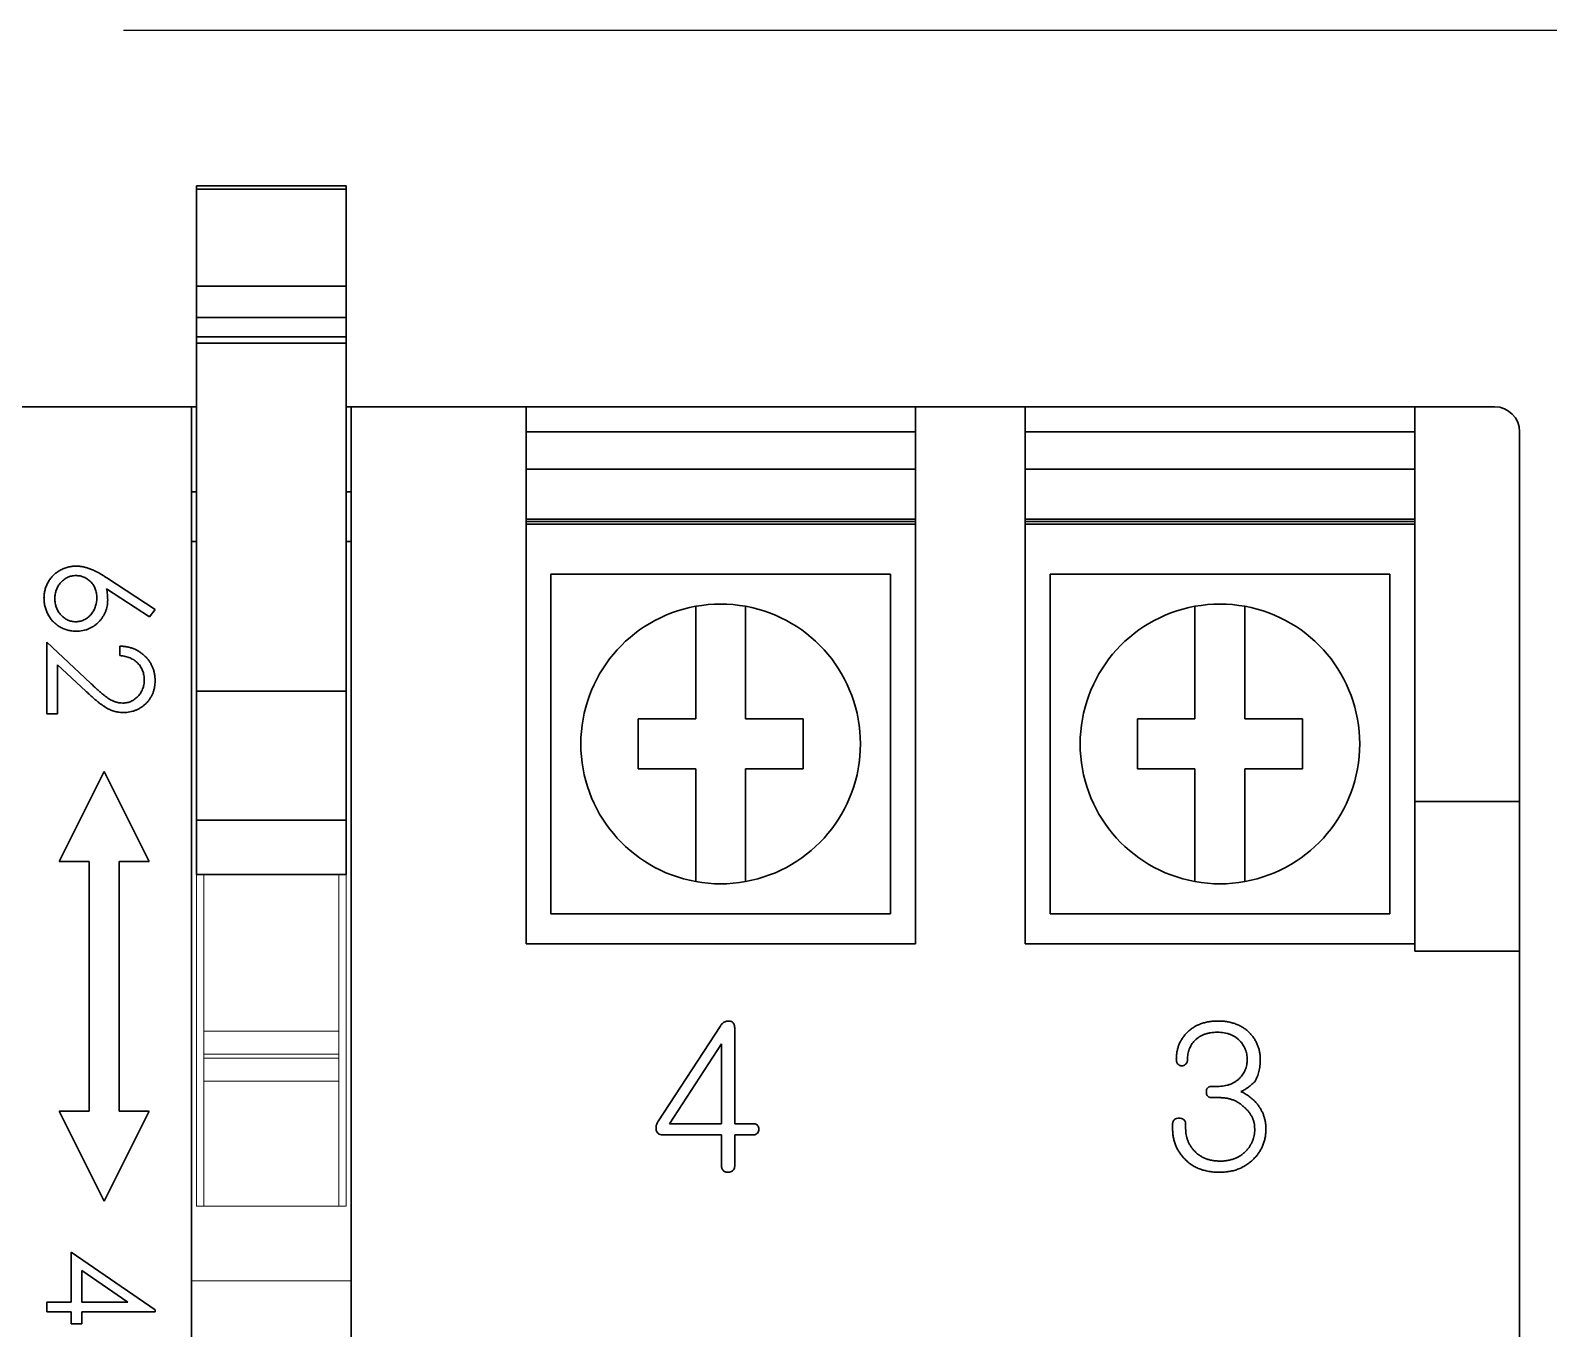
# Model space of a CAD drawing. Header units: millimetres. Extents: x 2473 to 2777, y 1336 to 1553.
# Drawn here: x 2493.87 to 2502.99, y 1517.53 to 1525.33 of the extents above; entities that cross this region are included whole.
import ezdxf

# ---------------------------------------------------------------- set-up
doc = ezdxf.new("R2010")
doc.units = ezdxf.units.MM
doc.layers.add('Z_OM_OUTLINE', color=7, linetype='Continuous', lineweight=30)
doc.layers.add('Z_OM_THIN_LINE', color=2, linetype='Continuous', lineweight=13)

msp = doc.modelspace()

# ---------------------------------------------------------------- linework, layer by layer
msp.add_line((2533.3643, 1525.327), (2494.4281, 1525.327))
at = {"layer": 'Z_OM_OUTLINE'}
for p, q in [((2495.7672, 1524.3938), (2494.8672, 1524.3938)), ((2494.8672, 1524.3728), (2494.8672, 1524.3938)), ((2495.7672, 1524.3728), (2494.8672, 1524.3728)), ((2494.8672, 1524.3728), (2494.8672, 1524.119)), ((2495.7672, 1524.3938), (2495.7672, 1524.3728)), ((2495.7672, 1524.3728), (2495.7672, 1524.119)), ((2494.8672, 1523.8959), (2494.8672, 1524.119)), ((2495.7672, 1524.119), (2495.7672, 1523.8959)), ((2494.8672, 1523.8959), (2494.8672, 1523.7907)), ((2495.7672, 1523.8959), (2495.7672, 1523.7907)), ((2495.7672, 1523.7907), (2494.8672, 1523.7907)), ((2494.8672, 1523.7907), (2494.8672, 1523.6029)), ((2495.7672, 1523.7907), (2495.7672, 1523.6029)), ((2495.7672, 1523.6029), (2494.8672, 1523.6029)), ((2494.8672, 1523.6029), (2494.8672, 1523.4864)), ((2495.7672, 1523.6029), (2495.7672, 1523.4864)), ((2495.7672, 1523.4864), (2494.8672, 1523.4864)), ((2494.8672, 1523.4864), (2494.8672, 1523.449)), ((2495.7672, 1523.449), (2494.8672, 1523.449)), ((2494.8672, 1523.1594), (2494.8672, 1523.449)), ((2495.7672, 1523.4864), (2495.7672, 1523.449)), ((2495.7672, 1523.449), (2495.7672, 1523.1594)), ((2494.8672, 1523.1594), (2494.8672, 1521.3595)), ((2495.7672, 1523.1594), (2495.7672, 1521.3595)), ((2493.7872, 1523.0665), (2494.8372, 1523.0665)), ((2494.8372, 1523.0665), (2494.8372, 1522.7665)), ((2494.8672, 1523.0665), (2494.8372, 1523.0665)), ((2495.7972, 1523.0665), (2495.7672, 1523.0665)), ((2495.7972, 1523.0665), (2496.8472, 1523.0665)), ((2495.7972, 1522.7665), (2495.7972, 1523.0665)), ((2496.8472, 1523.0665), (2496.8472, 1522.7665)), ((2499.1872, 1523.0665), (2496.8472, 1523.0665)), ((2499.1872, 1522.7665), (2499.1872, 1523.0665)), ((2499.1872, 1523.0665), (2499.8472, 1523.0665)), ((2499.8472, 1523.0665), (2499.8472, 1522.7665)), ((2502.1872, 1523.0665), (2499.8472, 1523.0665)), ((2502.1872, 1523.0665), (2502.6672, 1523.0665)), ((2502.1872, 1522.7665), (2502.1872, 1523.0665)), ((2499.1872, 1522.9165), (2496.8472, 1522.9165)), ((2502.1872, 1522.9165), (2499.8472, 1522.9165)), ((2502.8172, 1522.9165), (2502.8172, 1522.7665)), ((2494.8372, 1522.7665), (2494.8372, 1516.2554)), ((2495.7972, 1516.2554), (2495.7972, 1522.7665)), ((2496.8472, 1522.7665), (2496.8472, 1519.8415)), ((2499.1872, 1519.8415), (2499.1872, 1522.7665)), ((2499.8472, 1522.7665), (2499.8472, 1519.8415)), ((2502.1872, 1520.6965), (2502.1872, 1522.7665)), ((2502.8172, 1522.7665), (2502.8172, 1520.6965)), ((2499.1872, 1522.6915), (2496.8472, 1522.6915)), ((2502.1872, 1522.6915), (2499.8472, 1522.6915)), ((2494.8372, 1522.5565), (2494.8672, 1522.5565)), ((2495.7672, 1522.5565), (2495.7972, 1522.5565)), ((2496.8472, 1522.3915), (2499.1872, 1522.3915)), ((2496.8472, 1522.3765), (2499.1872, 1522.3765)), ((2496.8472, 1522.3608), (2499.1872, 1522.3608)), ((2499.8472, 1522.3915), (2502.1872, 1522.3915)), ((2499.8472, 1522.3765), (2502.1872, 1522.3765)), ((2499.8472, 1522.3613), (2502.1872, 1522.3613)), ((2494.8372, 1522.2565), (2494.8672, 1522.2565)), ((2495.7672, 1522.2565), (2495.7972, 1522.2565)), ((2494.3287, 1522.0385), (2494.6185, 1521.849)), ((2496.9966, 1520.0215), (2496.9966, 1522.0615)), ((2499.0366, 1522.0615), (2496.9966, 1522.0615)), ((2499.0366, 1520.0215), (2499.0366, 1522.0615)), ((2499.9966, 1520.0215), (2499.9966, 1522.0615)), ((2502.0366, 1522.0615), (2499.9966, 1522.0615)), ((2502.0366, 1520.0215), (2502.0366, 1522.0615)), ((2494.584, 1521.8051), (2494.3274, 1521.9728)), ((2494.6185, 1521.849), (2494.584, 1521.8051)), ((2493.9672, 1521.2221), (2493.9672, 1521.6536)), ((2493.9672, 1521.6536), (2494.23, 1521.4073)), ((2494.4068, 1521.5722), (2494.4068, 1521.6291)), ((2497.8666, 1521.5602), (2497.8666, 1521.1915)), ((2498.1666, 1521.1915), (2498.1666, 1521.5602)), ((2500.8666, 1521.5602), (2500.8666, 1521.1915)), ((2501.1666, 1521.1915), (2501.1666, 1521.5602)), ((2494.2019, 1521.3587), (2494.0323, 1521.5176)), ((2494.0323, 1521.5176), (2494.0323, 1521.2221)), ((2495.7672, 1521.3595), (2494.8672, 1521.3595)), ((2494.8672, 1521.3595), (2494.8672, 1520.583)), ((2495.7672, 1521.3595), (2495.7672, 1520.583)), ((2494.0323, 1521.2221), (2493.9672, 1521.2221)), ((2497.5216, 1521.1915), (2497.5216, 1520.8915)), ((2497.8666, 1521.1915), (2497.5216, 1521.1915)), ((2498.5116, 1521.1915), (2498.1666, 1521.1915)), ((2498.5116, 1520.8915), (2498.5116, 1521.1915)), ((2500.5216, 1521.1915), (2500.5216, 1520.8915)), ((2500.8666, 1521.1915), (2500.5216, 1521.1915)), ((2501.5116, 1521.1915), (2501.1666, 1521.1915)), ((2501.5116, 1520.8915), (2501.5116, 1521.1915)), ((2497.5216, 1520.8915), (2497.8666, 1520.8915)), ((2497.8666, 1520.8915), (2497.8666, 1520.5227)), ((2498.1666, 1520.8915), (2498.5116, 1520.8915)), ((2498.1666, 1520.5227), (2498.1666, 1520.8915)), ((2500.5216, 1520.8915), (2500.8666, 1520.8915)), ((2500.8666, 1520.8915), (2500.8666, 1520.5227)), ((2501.1666, 1520.8915), (2501.5116, 1520.8915)), ((2501.1666, 1520.5227), (2501.1666, 1520.8915)), ((2494.3122, 1520.8765), (2494.0422, 1520.3365)), ((2494.5822, 1520.3365), (2494.3122, 1520.8765)), ((2502.8172, 1520.6965), (2502.1872, 1520.6965)), ((2502.1872, 1520.6965), (2502.1872, 1519.7965)), ((2502.8172, 1519.7965), (2502.8172, 1520.6965)), ((2495.7672, 1520.583), (2494.8672, 1520.583)), ((2494.8672, 1520.583), (2494.8672, 1520.2582)), ((2495.7672, 1520.583), (2495.7672, 1520.2582)), ((2494.0422, 1520.3365), (2494.2222, 1520.3365)), ((2494.2222, 1520.3365), (2494.2222, 1518.8365)), ((2494.4022, 1520.3365), (2494.5822, 1520.3365)), ((2494.4022, 1518.8365), (2494.4022, 1520.3365)), ((2494.8672, 1520.2582), (2495.7672, 1520.2582)), ((2499.0366, 1520.0215), (2496.9966, 1520.0215)), ((2502.0366, 1520.0215), (2499.9966, 1520.0215)), ((2496.8472, 1519.8415), (2499.1872, 1519.8415)), ((2499.8472, 1519.8415), (2502.1872, 1519.8415)), ((2502.1872, 1519.7965), (2502.8172, 1519.7965)), ((2502.8172, 1519.7965), (2502.8172, 1513.9165)), ((2498.0128, 1519.3454), (2497.6429, 1518.779)), ((2498.1008, 1518.7606), (2498.1008, 1519.3372)), ((2497.7083, 1518.7606), (2498.0223, 1519.241)), ((2498.0223, 1519.241), (2498.0223, 1518.7606)), ((2501.0008, 1518.9849), (2500.9677, 1518.9849)), ((2500.9677, 1518.9176), (2501.0092, 1518.9176)), ((2494.2222, 1518.8365), (2494.0422, 1518.8365)), ((2494.0422, 1518.8365), (2494.3122, 1518.2965)), ((2494.3122, 1518.2965), (2494.5822, 1518.8365)), ((2494.5822, 1518.8365), (2494.4022, 1518.8365)), ((2498.0223, 1518.7606), (2497.7083, 1518.7606)), ((2498.2151, 1518.7606), (2498.1008, 1518.7606)), ((2500.732, 1518.7583), (2500.732, 1518.7331)), ((2500.8105, 1518.7319), (2500.8105, 1518.7583)), ((2497.6674, 1518.6933), (2498.0223, 1518.6933)), ((2498.0223, 1518.6933), (2498.0223, 1518.5046)), ((2498.1008, 1518.6933), (2498.2116, 1518.6933)), ((2498.1008, 1518.5046), (2498.1008, 1518.6933)), ((2494.1137, 1517.6889), (2494.1137, 1517.9901)), ((2494.1137, 1517.9901), (2494.6185, 1517.6435)), ((2494.4546, 1517.6889), (2494.1788, 1517.8782)), ((2494.1788, 1517.8782), (2494.1788, 1517.6889)), ((2493.9672, 1517.6889), (2494.1137, 1517.6889)), ((2493.9672, 1517.6319), (2493.9672, 1517.6889)), ((2494.1137, 1517.6319), (2493.9672, 1517.6319)), ((2494.1137, 1517.5586), (2494.1137, 1517.6319)), ((2494.1788, 1517.6889), (2494.4546, 1517.6889)), ((2494.6185, 1517.6319), (2494.1788, 1517.6319)), ((2494.1788, 1517.6319), (2494.1788, 1517.5586)), ((2494.6185, 1517.6435), (2494.6185, 1517.6319)), ((2494.1788, 1517.5586), (2494.1137, 1517.5586))]:
    msp.add_line(p, q, dxfattribs=at)
for centre, radius, start, end in [((2502.6672, 1522.9165), 0.15, 0, 90), ((2498.0166, 1521.0415), 0.84, 100.28656, 259.71344), ((2498.0166, 1521.0415), 0.84, 79.71344, 100.28656), ((2498.0166, 1521.0415), 0.84, 280.28656, 79.71344), ((2501.0166, 1521.0415), 0.84, 100.28656, 259.71344), ((2501.0166, 1521.0415), 0.84, 79.71344, 100.28656), ((2501.0166, 1521.0415), 0.84, 280.28656, 79.71344), ((2498.0166, 1521.0415), 0.84, 259.71344, 280.28656), ((2501.0166, 1521.0415), 0.84, 259.71344, 280.28656)]:
    msp.add_arc(centre, radius, start, end, dxfattribs=at)
for points, knots in [([(2493.9509, 1521.9171), (2493.9512, 1521.9257), (2493.9517, 1521.9426), (2493.9566, 1521.9675), (2493.9645, 1521.9915), (2493.9756, 1522.0142), (2493.9894, 1522.0353), (2494.0059, 1522.0543), (2494.0251, 1522.0707), (2494.0466, 1522.0845), (2494.0696, 1522.0957), (2494.0938, 1522.1036), (2494.1187, 1522.1087), (2494.1357, 1522.1092), (2494.1442, 1522.1095)], [0, 0, 0, 0, 0.084339, 0.167061, 0.249579, 0.33294, 0.416119, 0.49776, 0.580626, 0.664858, 0.749533, 0.832448, 0.915661, 1, 1, 1, 1]), ([(2494.1442, 1522.1095), (2494.1508, 1522.1092), (2494.1641, 1522.1088), (2494.1844, 1522.106), (2494.205, 1522.1008), (2494.2225, 1522.0953), (2494.237, 1522.0897), (2494.2485, 1522.0846), (2494.2606, 1522.0789), (2494.2731, 1522.0722), (2494.2864, 1522.0651), (2494.2999, 1522.0568), (2494.3143, 1522.0481), (2494.3238, 1522.0417), (2494.3287, 1522.0385)], [0, 0, 0, 0, 0.097806, 0.199612, 0.305296, 0.415817, 0.474241, 0.537287, 0.603386, 0.674311, 0.74953, 0.828608, 0.912043, 1, 1, 1, 1]), ([(2494.1419, 1522.0525), (2494.1377, 1522.0524), (2494.1292, 1522.0521), (2494.1168, 1522.0502), (2494.1049, 1522.047), (2494.0935, 1522.0425), (2494.0825, 1522.0367), (2494.072, 1522.0298), (2494.0621, 1522.0215), (2494.0527, 1522.012), (2494.0442, 1522.0017), (2494.0366, 1521.9908), (2494.0302, 1521.9793), (2494.0249, 1521.9673), (2494.021, 1521.9547), (2494.0181, 1521.9417), (2494.0164, 1521.928), (2494.0162, 1521.9188), (2494.016, 1521.9141)], [0, 0, 0, 0, 0.061846, 0.121875, 0.180772, 0.239261, 0.298623, 0.358671, 0.420767, 0.485205, 0.550356, 0.613636, 0.676603, 0.739323, 0.802186, 0.866731, 0.932045, 1, 1, 1, 1]), ([(2494.2684, 1521.919), (2494.2682, 1521.9239), (2494.268, 1521.9334), (2494.2664, 1521.9473), (2494.2634, 1521.9604), (2494.2593, 1521.9728), (2494.2542, 1521.9847), (2494.2478, 1521.9957), (2494.2403, 1522.0061), (2494.2316, 1522.0156), (2494.2223, 1522.0242), (2494.2122, 1522.0317), (2494.2017, 1522.0382), (2494.1907, 1522.0434), (2494.1792, 1522.0475), (2494.1673, 1522.0504), (2494.1548, 1522.0521), (2494.1463, 1522.0523), (2494.1419, 1522.0525)], [0, 0, 0, 0, 0.070596, 0.138509, 0.203802, 0.266994, 0.329059, 0.391139, 0.453136, 0.515769, 0.577944, 0.638945, 0.698364, 0.757306, 0.816402, 0.876272, 0.93682, 1, 1, 1, 1]), ([(2494.1454, 1521.7187), (2494.1365, 1521.719), (2494.119, 1521.7197), (2494.0935, 1521.7244), (2494.0694, 1521.7326), (2494.0466, 1521.7436), (2494.0257, 1521.7577), (2494.0068, 1521.7746), (2493.9904, 1521.7942), (2493.9763, 1521.8162), (2493.9651, 1521.84), (2493.9568, 1521.8649), (2493.9519, 1521.8907), (2493.9512, 1521.9083), (2493.9509, 1521.9171)], [0, 0, 0, 0, 0.085993, 0.169113, 0.250536, 0.331896, 0.41356, 0.494112, 0.576294, 0.660703, 0.74612, 0.83001, 0.914417, 1, 1, 1, 1]), ([(2494.016, 1521.9141), (2494.0162, 1521.9094), (2494.0164, 1521.9001), (2494.0181, 1521.8865), (2494.021, 1521.8734), (2494.0249, 1521.8608), (2494.0302, 1521.8488), (2494.0366, 1521.8373), (2494.0441, 1521.8264), (2494.0527, 1521.8161), (2494.062, 1521.8065), (2494.0721, 1521.7984), (2494.0825, 1521.7913), (2494.0935, 1521.7857), (2494.1049, 1521.7812), (2494.1168, 1521.778), (2494.1292, 1521.776), (2494.1377, 1521.7758), (2494.1419, 1521.7757)], [0, 0, 0, 0, 0.067943, 0.133246, 0.19778, 0.260632, 0.323341, 0.386297, 0.450071, 0.51521, 0.579637, 0.641333, 0.701709, 0.76078, 0.819259, 0.878146, 0.938165, 1, 1, 1, 1]), ([(2494.1419, 1521.7757), (2494.1463, 1521.7758), (2494.1548, 1521.776), (2494.1672, 1521.7782), (2494.1793, 1521.7812), (2494.1907, 1521.7861), (2494.2018, 1521.7919), (2494.2123, 1521.7993), (2494.2224, 1521.8078), (2494.2317, 1521.8176), (2494.2403, 1521.8283), (2494.2478, 1521.8396), (2494.2542, 1521.8515), (2494.2593, 1521.864), (2494.2634, 1521.8769), (2494.2663, 1521.8905), (2494.268, 1521.9046), (2494.2682, 1521.9142), (2494.2684, 1521.919)], [0, 0, 0, 0, 0.061145, 0.120007, 0.178246, 0.236508, 0.294903, 0.354696, 0.416717, 0.480659, 0.545834, 0.609768, 0.672988, 0.73581, 0.799817, 0.86476, 0.93108, 1, 1, 1, 1]), ([(2494.3335, 1521.9071), (2494.3333, 1521.9006), (2494.333, 1521.8879), (2494.3304, 1521.8693), (2494.3262, 1521.8514), (2494.3202, 1521.8342), (2494.3125, 1521.8179), (2494.3032, 1521.8021), (2494.292, 1521.7873), (2494.2794, 1521.7733), (2494.2655, 1521.7606), (2494.2507, 1521.7493), (2494.2351, 1521.7398), (2494.2186, 1521.7322), (2494.2014, 1521.7261), (2494.1835, 1521.7218), (2494.1647, 1521.7192), (2494.1519, 1521.7189), (2494.1454, 1521.7187)], [0, 0, 0, 0, 0.065232, 0.128407, 0.19007, 0.250947, 0.311551, 0.372869, 0.435031, 0.49908, 0.5631, 0.62552, 0.686691, 0.747683, 0.80856, 0.87074, 0.93434, 1, 1, 1, 1]), ([(2494.3274, 1521.9728), (2494.3292, 1521.9617), (2494.3327, 1521.9399), (2494.3332, 1521.9178), (2494.3335, 1521.9071)], [0, 0, 0, 0, 0.512659, 1, 1, 1, 1]), ([(2497.8666, 1521.868), (2497.8666, 1521.8679), (2497.8666, 1521.8675), (2497.8666, 1521.8552), (2497.8666, 1521.8095), (2497.8666, 1521.7337), (2497.8666, 1521.6464), (2497.8666, 1521.5864), (2497.8666, 1521.5602)], [0, 0, 0, 0, 0.0255, 0.200841, 0.411603, 0.62228, 0.835316, 1, 1, 1, 1]), ([(2498.1666, 1521.5602), (2498.1666, 1521.587), (2498.1666, 1521.65), (2498.1666, 1521.7409), (2498.1666, 1521.8132), (2498.1666, 1521.8591), (2498.1666, 1521.8649), (2498.1666, 1521.868)], [0, 0, 0, 0, 0.168651, 0.396242, 0.614757, 0.799387, 1, 1, 1, 1]), ([(2500.8666, 1521.868), (2500.8666, 1521.8679), (2500.8666, 1521.8675), (2500.8666, 1521.8552), (2500.8666, 1521.8095), (2500.8666, 1521.7337), (2500.8666, 1521.6464), (2500.8666, 1521.5864), (2500.8666, 1521.5602)], [0, 0, 0, 0, 0.0255, 0.200841, 0.411603, 0.62228, 0.835316, 1, 1, 1, 1]), ([(2501.1666, 1521.5602), (2501.1666, 1521.587), (2501.1666, 1521.65), (2501.1666, 1521.7409), (2501.1666, 1521.8132), (2501.1666, 1521.8591), (2501.1666, 1521.8649), (2501.1666, 1521.868)], [0, 0, 0, 0, 0.168651, 0.396242, 0.614757, 0.799387, 1, 1, 1, 1]), ([(2494.4068, 1521.6291), (2494.4143, 1521.6288), (2494.4292, 1521.628), (2494.4508, 1521.6246), (2494.4715, 1521.6197), (2494.4911, 1521.6128), (2494.5098, 1521.6043), (2494.5273, 1521.5938), (2494.5438, 1521.5816), (2494.5591, 1521.5678), (2494.5731, 1521.5528), (2494.5852, 1521.5367), (2494.5954, 1521.5197), (2494.604, 1521.5019), (2494.6104, 1521.4831), (2494.6151, 1521.4635), (2494.618, 1521.4431), (2494.6183, 1521.4291), (2494.6185, 1521.4221)], [0, 0, 0, 0, 0.068799, 0.135118, 0.199001, 0.261934, 0.323531, 0.385435, 0.447216, 0.510018, 0.572511, 0.633364, 0.693217, 0.752555, 0.812558, 0.873261, 0.935543, 1, 1, 1, 1]), ([(2494.5533, 1521.425), (2494.5532, 1521.4299), (2494.553, 1521.4397), (2494.5511, 1521.454), (2494.5483, 1521.4677), (2494.5438, 1521.4807), (2494.5386, 1521.4931), (2494.5318, 1521.5048), (2494.5241, 1521.5159), (2494.5151, 1521.5263), (2494.5049, 1521.5358), (2494.4938, 1521.5444), (2494.4816, 1521.5518), (2494.4686, 1521.5583), (2494.4544, 1521.5632), (2494.4395, 1521.5675), (2494.4235, 1521.5705), (2494.4124, 1521.5716), (2494.4068, 1521.5722)], [0, 0, 0, 0, 0.064442, 0.126553, 0.186779, 0.245944, 0.30411, 0.361785, 0.420255, 0.479943, 0.540286, 0.600712, 0.661962, 0.724472, 0.788881, 0.856306, 0.926348, 1, 1, 1, 1]), ([(2494.4297, 1521.2302), (2494.4208, 1521.2305), (2494.4033, 1521.2311), (2494.3775, 1521.2364), (2494.3526, 1521.2445), (2494.3325, 1521.2543), (2494.3163, 1521.2642), (2494.303, 1521.2731), (2494.2886, 1521.2836), (2494.2732, 1521.2955), (2494.2569, 1521.3092), (2494.2394, 1521.3242), (2494.221, 1521.3409), (2494.2084, 1521.3526), (2494.2019, 1521.3587)], [0, 0, 0, 0, 0.098701, 0.195671, 0.29242, 0.391339, 0.444459, 0.504225, 0.570348, 0.642914, 0.72229, 0.807923, 0.90047, 1, 1, 1, 1]), ([(2494.23, 1521.4073), (2494.2362, 1521.4013), (2494.2483, 1521.3898), (2494.2658, 1521.3735), (2494.2821, 1521.3589), (2494.2971, 1521.3458), (2494.3109, 1521.3344), (2494.3234, 1521.3247), (2494.3347, 1521.3165), (2494.3479, 1521.3079), (2494.3641, 1521.2996), (2494.3837, 1521.2924), (2494.404, 1521.288), (2494.4177, 1521.2875), (2494.4246, 1521.2872)], [0, 0, 0, 0, 0.110794, 0.212813, 0.306078, 0.390617, 0.467233, 0.534451, 0.593867, 0.644833, 0.736221, 0.825037, 0.911992, 1, 1, 1, 1]), ([(2494.4246, 1521.2872), (2494.4289, 1521.2873), (2494.4375, 1521.2876), (2494.45, 1521.2896), (2494.4621, 1521.2926), (2494.4737, 1521.2971), (2494.4849, 1521.3026), (2494.4955, 1521.3097), (2494.5058, 1521.3177), (2494.5154, 1521.327), (2494.5243, 1521.3373), (2494.5321, 1521.3481), (2494.5386, 1521.3595), (2494.544, 1521.3715), (2494.5482, 1521.3841), (2494.5511, 1521.3972), (2494.553, 1521.4109), (2494.5532, 1521.4202), (2494.5533, 1521.425)], [0, 0, 0, 0, 0.061969, 0.122129, 0.180999, 0.240162, 0.299865, 0.359951, 0.421742, 0.486546, 0.551508, 0.614995, 0.67724, 0.739715, 0.803039, 0.866487, 0.931969, 1, 1, 1, 1]), ([(2494.6185, 1521.4221), (2494.6183, 1521.4151), (2494.618, 1521.4014), (2494.6152, 1521.3814), (2494.611, 1521.3624), (2494.6047, 1521.3445), (2494.5968, 1521.3275), (2494.587, 1521.3117), (2494.5757, 1521.2966), (2494.5624, 1521.2831), (2494.5482, 1521.2707), (2494.5331, 1521.26), (2494.5174, 1521.2507), (2494.5011, 1521.2432), (2494.4841, 1521.2375), (2494.4666, 1521.2332), (2494.4483, 1521.2308), (2494.436, 1521.2304), (2494.4297, 1521.2302)], [0, 0, 0, 0, 0.06948, 0.136525, 0.200801, 0.263983, 0.325711, 0.387271, 0.449493, 0.512955, 0.576266, 0.637575, 0.697901, 0.757558, 0.816588, 0.876646, 0.937286, 1, 1, 1, 1]), ([(2497.8666, 1520.5227), (2497.8666, 1520.5116), (2497.8666, 1520.4637), (2497.8666, 1520.3819), (2497.8666, 1520.2943), (2497.8666, 1520.2359), (2497.8666, 1520.2162), (2497.8666, 1520.2152), (2497.8666, 1520.215)], [0, 0, 0, 0, 0.069792, 0.302406, 0.524274, 0.739225, 0.950123, 1, 1, 1, 1]), ([(2498.1666, 1520.215), (2498.1666, 1520.2157), (2498.1666, 1520.218), (2498.1666, 1520.2456), (2498.1666, 1520.3076), (2498.1666, 1520.3937), (2498.1666, 1520.4698), (2498.1666, 1520.5133), (2498.1666, 1520.5227)], [0, 0, 0, 0, 0.097073, 0.305417, 0.514403, 0.725608, 0.940944, 1, 1, 1, 1]), ([(2500.8666, 1520.5227), (2500.8666, 1520.5116), (2500.8666, 1520.4637), (2500.8666, 1520.3819), (2500.8666, 1520.2943), (2500.8666, 1520.2359), (2500.8666, 1520.2162), (2500.8666, 1520.2152), (2500.8666, 1520.215)], [0, 0, 0, 0, 0.069792, 0.302406, 0.524274, 0.739225, 0.950123, 1, 1, 1, 1]), ([(2501.1666, 1520.215), (2501.1666, 1520.2157), (2501.1666, 1520.218), (2501.1666, 1520.2456), (2501.1666, 1520.3076), (2501.1666, 1520.3937), (2501.1666, 1520.4698), (2501.1666, 1520.5133), (2501.1666, 1520.5227)], [0, 0, 0, 0, 0.097073, 0.305417, 0.514403, 0.725608, 0.940944, 1, 1, 1, 1]), ([(2498.0675, 1519.3775), (2498.0621, 1519.3773), (2498.0516, 1519.3769), (2498.0365, 1519.3706), (2498.0231, 1519.3601), (2498.0164, 1519.3505), (2498.0128, 1519.3454)], [0, 0, 0, 0, 0.241099, 0.47415, 0.722044, 1, 1, 1, 1]), ([(2498.1008, 1519.3372), (2498.1007, 1519.3402), (2498.1006, 1519.3458), (2498.0989, 1519.3537), (2498.0964, 1519.3606), (2498.0927, 1519.3663), (2498.0879, 1519.371), (2498.082, 1519.3742), (2498.0751, 1519.3766), (2498.0702, 1519.3772), (2498.0675, 1519.3775)], [0, 0, 0, 0, 0.152088, 0.285787, 0.410181, 0.524126, 0.631503, 0.744863, 0.864425, 1, 1, 1, 1]), ([(2501.0056, 1519.3775), (2500.9959, 1519.3773), (2500.977, 1519.377), (2500.9495, 1519.3736), (2500.9234, 1519.368), (2500.8989, 1519.3601), (2500.876, 1519.3501), (2500.8546, 1519.3378), (2500.8348, 1519.3232), (2500.823, 1519.3118), (2500.817, 1519.3062)], [0, 0, 0, 0, 0.1395948, 0.2733021, 0.4013231, 0.5248486, 0.6448607, 0.7630482, 0.8809087, 1, 1, 1, 1]), ([(2501.1955, 1519.3055), (2501.1895, 1519.3112), (2501.1775, 1519.3227), (2501.1574, 1519.3374), (2501.1357, 1519.3497), (2501.1126, 1519.36), (2501.088, 1519.3678), (2501.0618, 1519.3733), (2501.0342, 1519.377), (2501.0153, 1519.3773), (2501.0056, 1519.3775)], [0, 0, 0, 0, 0.119403, 0.238248, 0.357024, 0.477262, 0.600679, 0.727761, 0.860591, 1, 1, 1, 1]), ([(2500.817, 1519.3062), (2500.812, 1519.3007), (2500.802, 1519.29), (2500.7895, 1519.2722), (2500.7784, 1519.2538), (2500.7697, 1519.2342), (2500.7629, 1519.2137), (2500.7579, 1519.1923), (2500.7551, 1519.1699), (2500.7547, 1519.1546), (2500.7544, 1519.1469)], [0, 0, 0, 0, 0.12651, 0.249441, 0.37109, 0.492542, 0.615578, 0.739481, 0.867181, 1, 1, 1, 1]), ([(2500.8217, 1519.1465), (2500.8219, 1519.152), (2500.8221, 1519.1629), (2500.8243, 1519.1788), (2500.8276, 1519.194), (2500.8324, 1519.2086), (2500.8384, 1519.2227), (2500.8461, 1519.2359), (2500.855, 1519.2486), (2500.8619, 1519.2563), (2500.8654, 1519.2603)], [0, 0, 0, 0, 0.132029, 0.260834, 0.384427, 0.506908, 0.629446, 0.750764, 0.87458, 1, 1, 1, 1]), ([(2500.8654, 1519.2603), (2500.8696, 1519.2643), (2500.8781, 1519.2723), (2500.8924, 1519.2824), (2500.9077, 1519.2911), (2500.9242, 1519.2981), (2500.9418, 1519.3036), (2500.9606, 1519.3073), (2500.9805, 1519.3099), (2500.9942, 1519.3101), (2501.0012, 1519.3102)], [0, 0, 0, 0, 0.117662, 0.235089, 0.352781, 0.472108, 0.595511, 0.724269, 0.858479, 1, 1, 1, 1]), ([(2501.0012, 1519.3102), (2501.008, 1519.3101), (2501.0213, 1519.3099), (2501.0407, 1519.3073), (2501.0591, 1519.3036), (2501.0763, 1519.2979), (2501.0926, 1519.2909), (2501.1078, 1519.2823), (2501.1218, 1519.2719), (2501.1303, 1519.2639), (2501.1345, 1519.2599)], [0, 0, 0, 0, 0.13886, 0.272708, 0.399883, 0.523218, 0.643236, 0.761652, 0.880574, 1, 1, 1, 1]), ([(2501.1345, 1519.2599), (2501.1383, 1519.2559), (2501.1455, 1519.2482), (2501.1549, 1519.2354), (2501.1628, 1519.222), (2501.1693, 1519.2079), (2501.1744, 1519.1932), (2501.1781, 1519.1778), (2501.1802, 1519.1618), (2501.1805, 1519.1508), (2501.1806, 1519.1453)], [0, 0, 0, 0, 0.128149, 0.251658, 0.373673, 0.495439, 0.618203, 0.741842, 0.868644, 1, 1, 1, 1]), ([(2501.2591, 1519.1451), (2501.2589, 1519.1528), (2501.2585, 1519.168), (2501.2555, 1519.1904), (2501.2506, 1519.2119), (2501.2435, 1519.2325), (2501.2346, 1519.2522), (2501.2236, 1519.2709), (2501.2106, 1519.2889), (2501.2006, 1519.2999), (2501.1955, 1519.3055)], [0, 0, 0, 0, 0.1308353, 0.2577064, 0.3816458, 0.5040771, 0.6259304, 0.7475219, 0.872297, 1, 1, 1, 1]), ([(2500.7544, 1519.1469), (2500.7546, 1519.1441), (2500.7549, 1519.1386), (2500.7565, 1519.1307), (2500.7601, 1519.1238), (2500.7631, 1519.1197), (2500.7646, 1519.1176)], [0, 0, 0, 0, 0.26685, 0.516834, 0.757178, 1, 1, 1, 1]), ([(2500.7646, 1519.1176), (2500.7661, 1519.1162), (2500.7692, 1519.1133), (2500.7749, 1519.1104), (2500.7813, 1519.1085), (2500.7857, 1519.1084), (2500.7881, 1519.1083)], [0, 0, 0, 0, 0.239301, 0.483776, 0.729367, 1, 1, 1, 1]), ([(2500.7881, 1519.1083), (2500.7903, 1519.1084), (2500.7945, 1519.1085), (2500.8005, 1519.1104), (2500.806, 1519.1134), (2500.809, 1519.1162), (2500.8105, 1519.1176)], [0, 0, 0, 0, 0.260635, 0.502737, 0.750972, 1, 1, 1, 1]), ([(2500.8105, 1519.1176), (2500.8122, 1519.1196), (2500.8157, 1519.1235), (2500.8192, 1519.1306), (2500.8213, 1519.1383), (2500.8216, 1519.1438), (2500.8217, 1519.1465)], [0, 0, 0, 0, 0.24705, 0.48863, 0.740008, 1, 1, 1, 1]), ([(2501.1806, 1519.1453), (2501.1805, 1519.1399), (2501.1802, 1519.1293), (2501.1781, 1519.1138), (2501.1744, 1519.0989), (2501.1693, 1519.0846), (2501.1628, 1519.071), (2501.1548, 1519.058), (2501.1456, 1519.0454), (2501.1383, 1519.0378), (2501.1345, 1519.034)], [0, 0, 0, 0, 0.130358, 0.256084, 0.380028, 0.501819, 0.622751, 0.745354, 0.870777, 1, 1, 1, 1]), ([(2501.2255, 1519.013), (2501.2307, 1519.0227), (2501.2413, 1519.0422), (2501.2515, 1519.0745), (2501.2581, 1519.109), (2501.2588, 1519.1329), (2501.2591, 1519.1451)], [0, 0, 0, 0, 0.238634, 0.482102, 0.734032, 1, 1, 1, 1]), ([(2500.9677, 1518.9849), (2500.9651, 1518.9848), (2500.9602, 1518.9847), (2500.9533, 1518.9832), (2500.9476, 1518.9804), (2500.9426, 1518.977), (2500.9391, 1518.972), (2500.9364, 1518.9662), (2500.9349, 1518.9593), (2500.9347, 1518.9544), (2500.9346, 1518.9518)], [0, 0, 0, 0, 0.14406, 0.274802, 0.390244, 0.5, 0.609756, 0.725198, 0.85594, 1, 1, 1, 1]), ([(2501.1345, 1519.034), (2501.1304, 1519.03), (2501.1221, 1519.0221), (2501.1079, 1519.0124), (2501.0931, 1519.0036), (2501.0768, 1518.9969), (2501.0594, 1518.9913), (2501.0408, 1518.9879), (2501.0212, 1518.9852), (2501.0077, 1518.985), (2501.0008, 1518.9849)], [0, 0, 0, 0, 0.117853, 0.233817, 0.351311, 0.470975, 0.595208, 0.72344, 0.858609, 1, 1, 1, 1]), ([(2501.1428, 1518.9539), (2501.1493, 1518.9571), (2501.1631, 1518.9637), (2501.1833, 1518.9771), (2501.2044, 1518.9937), (2501.2182, 1519.0063), (2501.2255, 1519.013)], [0, 0, 0, 0, 0.211874, 0.448979, 0.71063, 1, 1, 1, 1]), ([(2500.9346, 1518.9518), (2500.9347, 1518.9491), (2500.9348, 1518.9441), (2500.9365, 1518.937), (2500.939, 1518.931), (2500.9427, 1518.926), (2500.9475, 1518.9221), (2500.9534, 1518.9194), (2500.9602, 1518.9179), (2500.9651, 1518.9177), (2500.9677, 1518.9176)], [0, 0, 0, 0, 0.148138, 0.27676, 0.396182, 0.504159, 0.616082, 0.729653, 0.858275, 1, 1, 1, 1]), ([(2501.0092, 1518.9176), (2501.017, 1518.9175), (2501.0322, 1518.9172), (2501.0544, 1518.9145), (2501.0753, 1518.91), (2501.0951, 1518.9036), (2501.1137, 1518.8956), (2501.1311, 1518.8857), (2501.1473, 1518.874), (2501.1569, 1518.8648), (2501.1617, 1518.8602)], [0, 0, 0, 0, 0.139275, 0.2720576, 0.3995217, 0.5226288, 0.6435459, 0.7616594, 0.8807562, 1, 1, 1, 1]), ([(2501.2379, 1518.8819), (2501.2309, 1518.8898), (2501.2171, 1518.9052), (2501.1936, 1518.9248), (2501.1692, 1518.9416), (2501.1516, 1518.9498), (2501.1428, 1518.9539)], [0, 0, 0, 0, 0.263647, 0.515656, 0.759119, 1, 1, 1, 1]), ([(2500.7713, 1518.7943), (2500.7661, 1518.794), (2500.7561, 1518.7934), (2500.7475, 1518.7883), (2500.7434, 1518.7859)], [0, 0, 0, 0, 0.52176, 1, 1, 1, 1]), ([(2500.7979, 1518.7859), (2500.7939, 1518.7883), (2500.7857, 1518.7933), (2500.7761, 1518.7939), (2500.7713, 1518.7943)], [0, 0, 0, 0, 0.4929445, 1, 1, 1, 1]), ([(2501.1617, 1518.8602), (2501.1668, 1518.8557), (2501.1767, 1518.847), (2501.1898, 1518.8325), (2501.2008, 1518.8171), (2501.2099, 1518.8007), (2501.217, 1518.7837), (2501.2218, 1518.7657), (2501.2249, 1518.7469), (2501.2253, 1518.7341), (2501.2255, 1518.7275)], [0, 0, 0, 0, 0.132687, 0.259726, 0.384204, 0.505189, 0.625868, 0.747523, 0.870998, 1, 1, 1, 1]), ([(2501.2928, 1518.7286), (2501.2926, 1518.7358), (2501.2923, 1518.7499), (2501.2895, 1518.7708), (2501.2854, 1518.791), (2501.2795, 1518.8106), (2501.2716, 1518.8295), (2501.2622, 1518.8478), (2501.251, 1518.8654), (2501.2423, 1518.8764), (2501.2379, 1518.8819)], [0, 0, 0, 0, 0.129747, 0.255118, 0.378937, 0.502303, 0.624242, 0.747751, 0.872887, 1, 1, 1, 1]), ([(2497.6429, 1518.779), (2497.64, 1518.7742), (2497.6345, 1518.7651), (2497.6298, 1518.7503), (2497.6276, 1518.7359), (2497.6291, 1518.7265), (2497.6297, 1518.7219)], [0, 0, 0, 0, 0.279117, 0.530721, 0.768583, 1, 1, 1, 1]), ([(2497.6297, 1518.7219), (2497.6311, 1518.7176), (2497.6336, 1518.7094), (2497.6423, 1518.6999), (2497.654, 1518.694), (2497.6627, 1518.6936), (2497.6674, 1518.6933)], [0, 0, 0, 0, 0.259641, 0.493287, 0.729103, 1, 1, 1, 1]), ([(2498.2116, 1518.6933), (2498.2142, 1518.6935), (2498.2192, 1518.6937), (2498.2262, 1518.6959), (2498.2326, 1518.6992), (2498.2357, 1518.7026), (2498.2373, 1518.7044)], [0, 0, 0, 0, 0.2674379, 0.5202258, 0.7559888, 1, 1, 1, 1]), ([(2498.2384, 1518.7508), (2498.2368, 1518.7524), (2498.2337, 1518.7554), (2498.2279, 1518.7583), (2498.2217, 1518.7604), (2498.2173, 1518.7606), (2498.2151, 1518.7606)], [0, 0, 0, 0, 0.252639, 0.49652, 0.743446, 1, 1, 1, 1]), ([(2498.2373, 1518.7044), (2498.2401, 1518.7078), (2498.2455, 1518.7146), (2498.2462, 1518.7232), (2498.2466, 1518.7275)], [0, 0, 0, 0, 0.502635, 1, 1, 1, 1]), ([(2498.2466, 1518.7275), (2498.2463, 1518.7318), (2498.2456, 1518.7404), (2498.2408, 1518.7474), (2498.2384, 1518.7508)], [0, 0, 0, 0, 0.509299, 1, 1, 1, 1]), ([(2500.7434, 1518.7859), (2500.7417, 1518.7842), (2500.7382, 1518.7808), (2500.7345, 1518.7742), (2500.7324, 1518.7665), (2500.7321, 1518.7612), (2500.732, 1518.7583)], [0, 0, 0, 0, 0.233923, 0.476439, 0.725435, 1, 1, 1, 1]), ([(2500.732, 1518.7331), (2500.7322, 1518.7243), (2500.7325, 1518.7071), (2500.736, 1518.6819), (2500.7414, 1518.6576), (2500.749, 1518.6343), (2500.7587, 1518.612), (2500.7711, 1518.5909), (2500.7852, 1518.5706), (2500.7962, 1518.5582), (2500.8018, 1518.5519)], [0, 0, 0, 0, 0.1321699, 0.2591777, 0.3837047, 0.5059322, 0.6281343, 0.7500061, 0.8738496, 1, 1, 1, 1]), ([(2500.8105, 1518.7583), (2500.8103, 1518.7612), (2500.81, 1518.7666), (2500.8077, 1518.7742), (2500.8036, 1518.7808), (2500.7998, 1518.7842), (2500.7979, 1518.7859)], [0, 0, 0, 0, 0.2697114, 0.5154257, 0.7589053, 1, 1, 1, 1]), ([(2500.8613, 1518.5987), (2500.8573, 1518.6034), (2500.8492, 1518.6126), (2500.8389, 1518.6276), (2500.8301, 1518.6432), (2500.8228, 1518.6596), (2500.8175, 1518.6767), (2500.8133, 1518.6945), (2500.8111, 1518.713), (2500.8107, 1518.7255), (2500.8105, 1518.7319)], [0, 0, 0, 0, 0.126918, 0.25109, 0.373597, 0.495568, 0.617775, 0.742085, 0.869055, 1, 1, 1, 1]), ([(2501.2255, 1518.7275), (2501.2253, 1518.7212), (2501.225, 1518.7089), (2501.2225, 1518.6908), (2501.2184, 1518.6735), (2501.2128, 1518.6568), (2501.2054, 1518.6408), (2501.1964, 1518.6255), (2501.1859, 1518.6108), (2501.1776, 1518.6018), (2501.1735, 1518.5973)], [0, 0, 0, 0, 0.13047, 0.257079, 0.379687, 0.501786, 0.623862, 0.746694, 0.871438, 1, 1, 1, 1]), ([(2501.2206, 1518.5505), (2501.2264, 1518.5568), (2501.2378, 1518.569), (2501.2523, 1518.5893), (2501.2649, 1518.6102), (2501.2751, 1518.6321), (2501.2831, 1518.6549), (2501.2886, 1518.6787), (2501.2923, 1518.7033), (2501.2926, 1518.7201), (2501.2928, 1518.7286)], [0, 0, 0, 0, 0.12967, 0.254989, 0.378137, 0.499794, 0.62205, 0.745348, 0.871029, 1, 1, 1, 1]), ([(2500.8018, 1518.5519), (2500.8083, 1518.5453), (2500.8214, 1518.5321), (2500.8435, 1518.5152), (2500.8674, 1518.501), (2500.8929, 1518.489), (2500.9204, 1518.4803), (2500.9495, 1518.4738), (2500.9804, 1518.4696), (2501.0016, 1518.4692), (2501.0124, 1518.469)], [0, 0, 0, 0, 0.120132, 0.238595, 0.356927, 0.476984, 0.600344, 0.727441, 0.860851, 1, 1, 1, 1]), ([(2501.0175, 1518.5363), (2501.0095, 1518.5365), (2500.9939, 1518.537), (2500.9711, 1518.5397), (2500.9496, 1518.5447), (2500.9293, 1518.5515), (2500.9103, 1518.5603), (2500.8926, 1518.5711), (2500.8761, 1518.5838), (2500.8663, 1518.5937), (2500.8613, 1518.5987)], [0, 0, 0, 0, 0.137729, 0.270247, 0.396887, 0.519745, 0.640154, 0.758665, 0.879078, 1, 1, 1, 1]), ([(2501.0124, 1518.469), (2501.023, 1518.4692), (2501.0437, 1518.4696), (2501.0738, 1518.4737), (2501.1025, 1518.4798), (2501.1295, 1518.4888), (2501.1548, 1518.5004), (2501.1785, 1518.5146), (2501.2008, 1518.531), (2501.214, 1518.544), (2501.2206, 1518.5505)], [0, 0, 0, 0, 0.137998, 0.269348, 0.396522, 0.519391, 0.640071, 0.758969, 0.878732, 1, 1, 1, 1]), ([(2501.1735, 1518.5973), (2501.1686, 1518.5924), (2501.1588, 1518.5826), (2501.1421, 1518.5705), (2501.1245, 1518.5597), (2501.1054, 1518.5512), (2501.0852, 1518.5445), (2501.0637, 1518.5399), (2501.041, 1518.5367), (2501.0254, 1518.5364), (2501.0175, 1518.5363)], [0, 0, 0, 0, 0.120819, 0.239984, 0.358557, 0.47914, 0.602286, 0.729332, 0.861627, 1, 1, 1, 1]), ([(2498.0223, 1518.5046), (2498.0224, 1518.5019), (2498.0226, 1518.4967), (2498.0248, 1518.4895), (2498.0285, 1518.4832), (2498.032, 1518.4799), (2498.0337, 1518.4783)], [0, 0, 0, 0, 0.273115, 0.520131, 0.76156, 1, 1, 1, 1]), ([(2498.0337, 1518.4783), (2498.0356, 1518.4769), (2498.0395, 1518.474), (2498.0463, 1518.4711), (2498.0537, 1518.4693), (2498.0589, 1518.4691), (2498.0616, 1518.469)], [0, 0, 0, 0, 0.240119, 0.483633, 0.736184, 1, 1, 1, 1]), ([(2498.0616, 1518.469), (2498.0664, 1518.4694), (2498.0761, 1518.4701), (2498.0842, 1518.4756), (2498.0882, 1518.4783)], [0, 0, 0, 0, 0.501664, 1, 1, 1, 1]), ([(2498.0882, 1518.4783), (2498.0901, 1518.4801), (2498.0937, 1518.4836), (2498.098, 1518.4899), (2498.1002, 1518.4971), (2498.1006, 1518.5021), (2498.1008, 1518.5046)], [0, 0, 0, 0, 0.259358, 0.503158, 0.747998, 1, 1, 1, 1])]:
    msp.add_open_spline(points, degree=3, knots=knots, dxfattribs=at)
at = {"layer": 'Z_OM_THIN_LINE'}
for p, q in [((2494.8672, 1520.2582), (2494.8672, 1518.2665)), ((2494.9122, 1519.3165), (2494.9122, 1520.2582)), ((2495.7222, 1520.2582), (2495.7222, 1519.3165)), ((2495.7672, 1518.2665), (2495.7672, 1520.2582)), ((2495.7222, 1519.3165), (2494.9122, 1519.3165)), ((2494.9122, 1519.3165), (2494.9122, 1519.1776)), ((2495.7222, 1519.3165), (2495.7222, 1519.1776)), ((2494.9122, 1519.1776), (2495.7222, 1519.1776)), ((2494.9122, 1519.1553), (2494.9122, 1519.1776)), ((2495.7222, 1519.1776), (2495.7222, 1519.1553)), ((2495.7222, 1519.1553), (2494.9122, 1519.1553)), ((2494.9122, 1519.1553), (2494.9122, 1519.0165)), ((2495.7222, 1519.1553), (2495.7222, 1519.0165)), ((2495.7222, 1519.0165), (2494.9122, 1519.0165)), ((2494.9122, 1518.2665), (2494.9122, 1519.0165)), ((2495.7222, 1519.0165), (2495.7222, 1518.2665)), ((2494.8672, 1518.2665), (2495.7672, 1518.2665)), ((2494.8372, 1517.8165), (2495.7972, 1517.8165))]:
    msp.add_line(p, q, dxfattribs=at)

doc.saveas('drawing.dxf')
